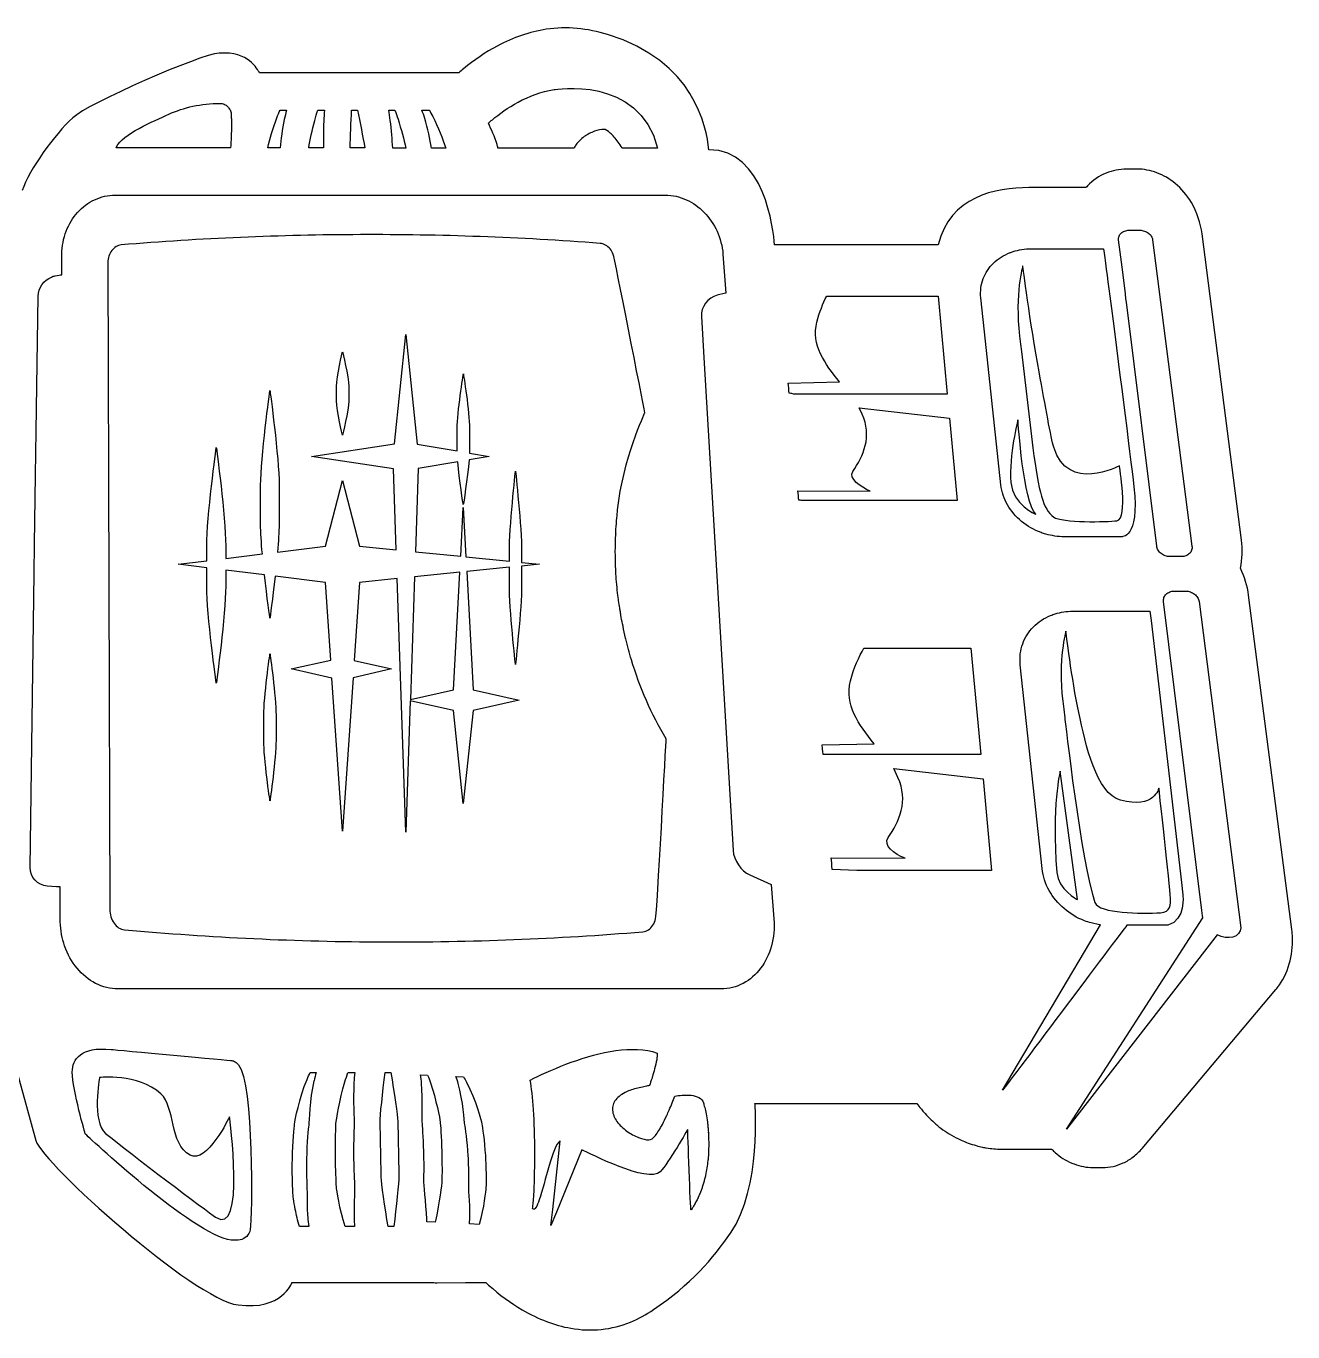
# Model space of a CAD drawing. Header units: millimetres. Extents: x -1172 to -29, y -862 to -38.
# Drawn here: x -182.1 to -103.9, y -492.5 to -411.8 of the extents above; entities that cross this region are included whole.
import ezdxf

# ---------------------------------------------------------------- set-up
doc = ezdxf.new("R2010")
doc.units = ezdxf.units.MM
doc.layers.add('Text', color=5, linetype='Continuous', lineweight=0, true_color=0x0000ff)

msp = doc.modelspace()

# ---------------------------------------------------------------- linework, layer by layer
at = {"layer": 'Text', "color": 5, "lineweight": 25, "true_color": 0x0000ff}
for points in [[(-155.395, -414.733), (-167.706, -414.733)], [(-166.436, -417.03), (-166.038, -417.03)], [(-164.112, -417.03), (-163.69, -417.03)], [(-162.024, -417.03), (-161.655, -417.03)], [(-159.724, -417.03), (-159.346, -417.03)], [(-157.681, -417.03), (-157.227, -417.03)], [(-169.5, -419.372), (-176.571, -419.37), (-176.571, -419.37)], [(-166.433, -419.372), (-167.205, -419.372), (-167.205, -419.372)], [(-163.757, -419.372), (-164.672, -419.372), (-164.672, -419.372)], [(-161.197, -419.372), (-162.114, -419.372), (-162.114, -419.372)], [(-158.663, -419.374), (-159.482, -419.374), (-159.482, -419.374)], [(-156.197, -419.375), (-157.08, -419.375), (-157.08, -419.375)], [(-148.268, -419.375), (-152.981, -419.375)], [(-143.116, -419.377), (-145.308, -419.377)], [(-113.498, -420.678), (-114.164, -420.678)], [(-116.656, -421.823), (-120.196, -421.823)], [(-176.62, -422.282), (-176.503, -422.282), (-176.503, -422.282)], [(-176.503, -422.282), (-142.65, -422.282)], [(-113.994, -424.459), (-113.328, -424.459)], [(-112.288, -443.986), (-114.162, -428.909), (-114.19, -428.7), (-114.225, -428.387), (-114.39, -427.052), (-114.546, -425.819), (-114.643, -425.05), (-114.643, -425.05)], [(-112.537, -425.05), (-110.108, -443.986)], [(-107.046, -443.608), (-109.488, -424.682)], [(-179.922, -427.222), (-179.922, -425.944)], [(-139.081, -425.944), (-138.898, -428.34)], [(-125.784, -425.358), (-135.891, -425.358)], [(-120.031, -425.6), (-115.567, -425.6)], [(-177.077, -426.457), (-176.963, -466.421)], [(-180.329, -427.276), (-180.087, -427.232)], [(-181.877, -463.851), (-181.627, -445.67), (-181.602, -443.866), (-181.543, -439.586), (-181.505, -436.871), (-181.391, -428.528)], [(-138.929, -428.346), (-139.443, -428.471)], [(-132.675, -428.537), (-125.781, -428.537), (-125.222, -434.586), (-125.222, -434.586)], [(-121.915, -440.195), (-122.867, -431.316), (-123.153, -428.636)], [(-140.414, -429.784), (-140.264, -432.321), (-138.455, -462.803)], [(-166.599, -444.346), (-163.642, -443.981), (-162.585, -439.92), (-161.529, -443.981), (-159.261, -444.21), (-159.429, -439.195), (-164.504, -438.435), (-159.376, -437.668), (-158.67, -430.899), (-157.965, -437.681), (-155.502, -438.101), (-155.502, -438.092), (-155.498, -438.092)], [(-120.756, -431.001), (-120.699, -431.49), (-120.646, -431.943), (-120.646, -431.948), (-119.941, -437.898)], [(-162.96, -434.299), (-162.96, -434.115)], [(-162.199, -434.115), (-162.199, -435)], [(-135.049, -433.905), (-131.884, -433.836)], [(-162.96, -435), (-162.96, -434.299), (-162.96, -434.299)], [(-125.222, -434.586), (-134.733, -434.586)], [(-130.49, -435.822), (-130.663, -435.436), (-125.086, -436.071), (-124.614, -441.17), (-134.15, -441.17)], [(-155.498, -438.092), (-155.498, -436.704)], [(-154.736, -436.704), (-154.736, -438.092)], [(-154.743, -438.228), (-153.519, -438.435), (-154.768, -438.648)], [(-155.466, -438.767), (-157.911, -439.182), (-158.084, -444.327), (-155.284, -444.611), (-155.123, -441.6), (-154.958, -444.643), (-152.278, -444.914), (-152.278, -444.319)], [(-167.642, -442.641), (-167.642, -440.22)], [(-166.5, -440.22), (-166.5, -442.641)], [(-134.448, -440.557), (-129.983, -440.58)], [(-145.703, -443.227), (-145.703, -443.236)], [(-114.466, -443.401), (-118.008, -443.401)], [(-170.97, -446.466), (-170.97, -445.32), (-172.737, -445.101), (-170.97, -444.884), (-170.97, -443.958)], [(-169.797, -443.958), (-169.797, -444.739), (-167.536, -444.46)], [(-151.518, -444.319), (-151.518, -444.99), (-150.424, -445.101), (-151.518, -445.211), (-151.518, -446.377)], [(-110.769, -444.63), (-111.462, -444.63)], [(-167.403, -445.758), (-169.797, -445.465), (-169.797, -446.466)], [(-152.278, -446.377), (-152.278, -445.289), (-154.908, -445.555), (-154.512, -452.854), (-151.675, -453.499), (-154.512, -454.146), (-155.123, -459.893), (-155.73, -454.146), (-158.395, -453.54), (-158.67, -461.658), (-159.201, -445.988), (-161.528, -446.222), (-161.859, -451.05), (-159.549, -451.576), (-161.933, -452.12), (-162.585, -461.61), (-163.234, -452.148), (-165.748, -451.576), (-163.312, -451.021), (-163.642, -446.222), (-166.749, -445.839)], [(-158.384, -453.459), (-155.721, -452.854), (-155.329, -445.598), (-158.128, -445.879), (-158.384, -453.459)], [(-111.193, -446.761), (-110.498, -446.761), (-110.498, -446.761)], [(-103.938, -467.681), (-106.609, -447.016)], [(-109.492, -466.499), (-111.864, -447.41)], [(-109.669, -447.41), (-107.081, -467.568)], [(-145.374, -448.363), (-145.374, -448.357)], [(-117.475, -448.009), (-112.704, -448.009), (-112.637, -448.585), (-110.764, -464.768), (-110.673, -465.545)], [(-130.376, -450.293), (-123.762, -450.293), (-123.157, -456.864), (-123.157, -456.864)], [(-119.364, -463.915), (-120.713, -451.309)], [(-118.089, -453.571), (-118.032, -454.06), (-117.969, -454.59), (-117.968, -454.595)], [(-167.449, -455.989), (-167.449, -454.427)], [(-166.688, -454.427), (-166.688, -455.989)], [(-132.954, -456.272), (-129.741, -456.202)], [(-123.157, -456.864), (-132.892, -456.86)], [(-128.276, -458.286), (-128.528, -457.725), (-123.016, -458.367), (-122.495, -464.026), (-130.803, -464.026), (-132.33, -463.978)], [(-117.18, -465.83), (-118.254, -457.885)], [(-132.392, -463.253), (-127.825, -463.276)], [(-137.422, -464.305), (-136.112, -464.896)], [(-180.257, -465.042), (-180.83, -464.996)], [(-180.028, -467.018), (-180.021, -465.031)], [(-136.097, -464.901), (-135.934, -467.018)], [(-108.56, -468.007), (-117.862, -480.016), (-109.428, -466.967)], [(-121.812, -477.608), (-115.757, -467.394), (-115.757, -467.394)], [(-111.603, -467.416), (-114.137, -467.416)], [(-139.207, -471.351), (-176.433, -471.351)], [(-113.194, -481.21), (-104.925, -471.378)], [(-186.629, -474.651), (-183.187, -474.651), (-181.53, -480.729)], [(-143.139, -475.314), (-143.139, -475.327)], [(-164.581, -476.525), (-164.21, -476.525)], [(-162.243, -476.525), (-161.824, -476.525)], [(-159.955, -476.525), (-159.595, -476.525)], [(-157.757, -476.657), (-157.327, -476.678)], [(-155.57, -476.765), (-155.11, -476.788)], [(-137.104, -478.428), (-127.099, -478.428)], [(-160.196, -483.014), (-160.203, -482.786), (-160.265, -479.565)], [(-159.168, -479.526), (-159.104, -482.786), (-159.097, -482.974)], [(-147.798, -481.298), (-149.367, -485.143), (-149.708, -485.979), (-149.6, -484.99), (-149.137, -480.745)], [(-139.957, -480.985), (-139.957, -480.994)], [(-121.911, -481.253), (-118.778, -481.253)], [(-116.243, -482.391), (-115.638, -482.391)], [(-164.773, -483.906), (-164.763, -484.938)], [(-140.647, -484.324), (-140.647, -484.317)], [(-156.856, -485.769), (-157.368, -485.743)], [(-164.671, -486.045), (-165.236, -486.045)], [(-161.836, -486.045), (-162.422, -486.045)], [(-159.414, -486.045), (-159.763, -486.045), (-159.764, -486.045)], [(-154.138, -485.903), (-154.734, -485.873)], [(-165.707, -489.499), (-156.997, -489.499)], [(-156.735, -489.514), (-154.99, -489.492)], [(-154.819, -489.499), (-153.733, -489.499)]]:
    msp.add_lwpolyline(points, dxfattribs=at)
for points in [[(-150.005, -412.035), (-151.014, -412.194), (-152.031, -412.539), (-153.021, -413.069)], [(-146.204, -412.363), (-147.452, -411.983), (-148.722, -411.84), (-150.005, -412.035)], [(-139.95, -419.477), (-140.109, -418.06), (-140.85, -413.997), (-146.204, -412.363)], [(-153.021, -413.069), (-153.743, -413.456), (-154.445, -413.933), (-155.113, -414.487)], [(-170.2, -413.51), (-171.371, -413.58), (-178.311, -416.624), (-179.246, -417.503)], [(-167.706, -414.733), (-167.872, -414.474), (-168.361, -413.397), (-170.2, -413.51)], [(-155.113, -414.487), (-155.211, -414.573), (-155.305, -414.652), (-155.395, -414.733)], [(-149.514, -415.763), (-149.514, -415.763), (-144.287, -414.831), (-143.116, -419.377)], [(-151.724, -416.535), (-151.08, -416.184), (-150.332, -415.892), (-149.514, -415.763)], [(-173.314, -417.286), (-172.383, -416.866), (-171.318, -416.614), (-170.143, -416.614)], [(-170.143, -416.614), (-170.056, -416.617), (-169.97, -416.638), (-169.894, -416.673)], [(-169.894, -416.673), (-169.816, -416.709), (-169.741, -416.755), (-169.68, -416.817)], [(-169.68, -416.817), (-169.617, -416.875), (-169.57, -416.947), (-169.532, -417.019)], [(-169.532, -417.019), (-169.491, -417.099), (-169.47, -417.178), (-169.465, -417.263)], [(-169.465, -417.263), (-169.458, -417.343), (-169.457, -417.429), (-169.455, -417.513)], [(-166.639, -417.508), (-166.575, -417.347), (-166.506, -417.187), (-166.436, -417.03)], [(-166.038, -417.03), (-166.091, -417.219), (-166.141, -417.41), (-166.183, -417.605)], [(-164.303, -417.68), (-164.244, -417.457), (-164.178, -417.242), (-164.112, -417.03)], [(-163.69, -417.03), (-163.713, -417.254), (-163.733, -417.489), (-163.743, -417.725)], [(-162.114, -419.372), (-162.094, -418.67), (-162.057, -417.778), (-162.024, -417.03)], [(-161.655, -417.03), (-161.505, -417.78), (-161.328, -418.675), (-161.197, -419.372)], [(-159.633, -417.664), (-159.66, -417.448), (-159.693, -417.237), (-159.724, -417.03)], [(-159.346, -417.03), (-159.278, -417.216), (-159.216, -417.401), (-159.155, -417.596)], [(-157.506, -417.541), (-157.56, -417.366), (-157.617, -417.196), (-157.681, -417.03)], [(-157.227, -417.03), (-157.155, -417.156), (-157.082, -417.29), (-157.014, -417.422)], [(-153.326, -417.625), (-152.914, -417.283), (-152.37, -416.882), (-151.724, -416.535)], [(-179.246, -417.503), (-180.375, -418.56), (-181.942, -420.696), (-182.37, -422.003)], [(-176.543, -419.301), (-176.192, -418.524), (-174.252, -417.71), (-173.314, -417.286)], [(-169.438, -417.972), (-169.45, -418.438), (-169.472, -418.906), (-169.5, -419.372)], [(-169.455, -417.513), (-169.448, -417.596), (-169.448, -417.682), (-169.445, -417.764)], [(-169.445, -417.764), (-169.445, -417.832), (-169.438, -417.903), (-169.438, -417.972)], [(-167.205, -419.372), (-167.071, -418.809), (-166.887, -418.146), (-166.639, -417.508)], [(-166.183, -417.605), (-166.311, -418.212), (-166.385, -418.835), (-166.433, -419.372)], [(-164.672, -419.372), (-164.581, -418.861), (-164.459, -418.264), (-164.303, -417.68)], [(-163.743, -417.725), (-163.771, -418.293), (-163.768, -418.872), (-163.757, -419.372)], [(-159.482, -419.374), (-159.516, -418.862), (-159.562, -418.258), (-159.633, -417.664)], [(-159.155, -417.596), (-158.957, -418.212), (-158.79, -418.848), (-158.663, -419.374)], [(-157.08, -419.375), (-157.177, -418.825), (-157.312, -418.173), (-157.506, -417.541)], [(-157.014, -417.422), (-156.67, -418.094), (-156.393, -418.803), (-156.197, -419.375)], [(-153.575, -417.843), (-153.498, -417.776), (-153.416, -417.702), (-153.326, -417.625)], [(-153.038, -419.155), (-153.187, -418.672), (-153.384, -418.222), (-153.575, -417.843)], [(-147.654, -418.673), (-147.85, -418.813), (-148.027, -418.981), (-148.155, -419.161)], [(-147.021, -418.342), (-147.235, -418.423), (-147.455, -418.536), (-147.654, -418.673)], [(-146.444, -418.222), (-146.607, -418.222), (-146.811, -418.264), (-147.021, -418.342)], [(-146.043, -418.449), (-146.194, -418.307), (-146.332, -418.222), (-146.444, -418.222)], [(-145.561, -419.013), (-145.732, -418.787), (-145.896, -418.59), (-146.043, -418.449)], [(-176.571, -419.37), (-176.562, -419.347), (-176.553, -419.325), (-176.543, -419.301)], [(-152.981, -419.375), (-153.001, -419.302), (-153.019, -419.227), (-153.038, -419.155)], [(-148.155, -419.161), (-148.203, -419.23), (-148.239, -419.301), (-148.268, -419.375)], [(-145.319, -419.364), (-145.398, -419.24), (-145.48, -419.124), (-145.561, -419.013)], [(-145.308, -419.377), (-145.308, -419.372), (-145.315, -419.367), (-145.319, -419.364)], [(-135.891, -425.358), (-135.97, -424.431), (-136.497, -419.477), (-139.95, -419.477)], [(-115.414, -420.925), (-115.847, -421.108), (-116.233, -421.375), (-116.56, -421.717)], [(-114.164, -420.678), (-114.591, -420.678), (-115.004, -420.762), (-115.414, -420.925)], [(-112.283, -420.899), (-112.681, -420.753), (-113.091, -420.678), (-113.498, -420.678)], [(-111.143, -421.567), (-111.488, -421.279), (-111.868, -421.059), (-112.283, -420.899)], [(-120.196, -421.823), (-122.235, -421.803), (-125.077, -422.389), (-125.784, -425.358)], [(-116.56, -421.717), (-116.589, -421.752), (-116.623, -421.789), (-116.656, -421.823)], [(-110.146, -422.751), (-110.417, -422.289), (-110.757, -421.887), (-111.143, -421.567)], [(-178.945, -423.35), (-178.647, -423.024), (-178.29, -422.755), (-177.899, -422.572)], [(-177.899, -422.572), (-177.504, -422.387), (-177.074, -422.282), (-176.62, -422.282)], [(-142.65, -422.282), (-142.195, -422.282), (-141.753, -422.387), (-141.348, -422.572)], [(-141.348, -422.572), (-140.94, -422.755), (-140.566, -423.024), (-140.244, -423.35)], [(-109.488, -424.682), (-109.575, -424.002), (-109.799, -423.338), (-110.146, -422.751)], [(-179.656, -424.517), (-179.487, -424.077), (-179.246, -423.684), (-178.945, -423.35)], [(-140.244, -423.35), (-139.922, -423.684), (-139.65, -424.077), (-139.449, -424.517)], [(-179.922, -425.944), (-179.914, -425.437), (-179.824, -424.955), (-179.656, -424.517)], [(-139.449, -424.517), (-139.248, -424.955), (-139.116, -425.437), (-139.081, -425.944)], [(-114.483, -424.631), (-114.423, -424.579), (-114.354, -424.536), (-114.267, -424.507)], [(-114.267, -424.507), (-114.187, -424.473), (-114.095, -424.459), (-113.994, -424.459)], [(-113.328, -424.459), (-113.23, -424.459), (-113.135, -424.473), (-113.046, -424.507)], [(-113.046, -424.507), (-112.956, -424.536), (-112.874, -424.579), (-112.8, -424.631)], [(-168.878, -424.898), (-171.344, -425.007), (-173.804, -425.159), (-176.255, -425.366)], [(-161.48, -424.73), (-163.95, -424.735), (-166.415, -424.792), (-168.878, -424.898)], [(-154.074, -424.851), (-156.543, -424.758), (-159.014, -424.721), (-161.48, -424.73)], [(-146.668, -425.27), (-149.133, -425.079), (-151.603, -424.941), (-154.074, -424.851)], [(-146.333, -425.371), (-146.44, -425.315), (-146.551, -425.278), (-146.668, -425.27)], [(-114.643, -425.05), (-114.654, -424.97), (-114.643, -424.893), (-114.612, -424.821)], [(-114.612, -424.821), (-114.588, -424.752), (-114.541, -424.687), (-114.483, -424.631)], [(-112.8, -424.631), (-112.729, -424.687), (-112.667, -424.752), (-112.623, -424.821)], [(-112.623, -424.821), (-112.578, -424.893), (-112.547, -424.97), (-112.537, -425.05)], [(-177.013, -426.053), (-177.056, -426.18), (-177.08, -426.315), (-177.077, -426.457)], [(-176.835, -425.715), (-176.909, -425.812), (-176.97, -425.928), (-177.013, -426.053)], [(-176.574, -425.471), (-176.672, -425.533), (-176.762, -425.617), (-176.835, -425.715)], [(-176.249, -425.366), (-176.366, -425.375), (-176.472, -425.413), (-176.574, -425.471)], [(-146.056, -425.611), (-146.137, -425.513), (-146.231, -425.43), (-146.333, -425.371)], [(-145.854, -425.952), (-145.905, -425.824), (-145.973, -425.709), (-146.056, -425.611)], [(-143.904, -435.735), (-144.058, -434.942), (-145.802, -426.079), (-145.854, -425.952)], [(-122.371, -426.486), (-122.087, -426.213), (-121.739, -425.995), (-121.343, -425.841)], [(-121.343, -425.841), (-121.285, -425.817), (-121.221, -425.799), (-121.159, -425.778)], [(-121.159, -425.778), (-120.811, -425.667), (-120.432, -425.6), (-120.031, -425.6)], [(-115.567, -425.6), (-115.48, -426.27), (-115.346, -427.31), (-115.185, -428.537)], [(-123.005, -427.45), (-122.869, -427.089), (-122.654, -426.761), (-122.371, -426.486)], [(-120.562, -426.661), (-120.562, -426.661), (-121.068, -428.368), (-120.756, -431.001)], [(-119.549, -433.215), (-120.11, -430.131), (-120.562, -426.661), (-120.562, -426.661)], [(-181.391, -428.528), (-181.383, -428.026), (-181.028, -427.541), (-180.565, -427.347)], [(-180.565, -427.347), (-180.488, -427.315), (-180.408, -427.292), (-180.329, -427.276)], [(-180.087, -427.232), (-180.03, -427.222), (-179.975, -427.222), (-179.922, -427.222)], [(-123.153, -428.636), (-123.196, -428.212), (-123.142, -427.812), (-123.005, -427.45)], [(-139.443, -428.471), (-140.01, -428.609), (-140.45, -429.201), (-140.414, -429.784)], [(-138.898, -428.34), (-138.91, -428.344), (-138.917, -428.344), (-138.929, -428.346)], [(-133.279, -430.134), (-133.119, -429.504), (-132.904, -428.976), (-132.675, -428.537)], [(-115.185, -428.537), (-114.683, -432.427), (-113.939, -438.228), (-113.7, -440.317)], [(-131.884, -433.836), (-132.788, -432.698), (-133.637, -431.544), (-133.279, -430.134)], [(-162.96, -434.115), (-162.96, -433.505), (-162.58, -431.969), (-162.58, -431.969)], [(-162.58, -431.969), (-162.58, -431.969), (-162.199, -433.49), (-162.199, -434.115)], [(-155.498, -436.704), (-155.498, -435.748), (-155.117, -433.338), (-155.117, -433.338)], [(-155.117, -433.338), (-155.117, -433.338), (-154.736, -435.724), (-154.736, -436.704)], [(-118.65, -437.868), (-118.818, -437.305), (-119.171, -435.299), (-119.549, -433.215)], [(-134.991, -434.537), (-135.011, -434.325), (-135.031, -434.115), (-135.049, -433.905)], [(-167.642, -440.22), (-167.642, -438.557), (-167.069, -434.358), (-167.069, -434.358)], [(-167.069, -434.358), (-167.069, -434.358), (-166.5, -438.513), (-166.5, -440.22)], [(-162.58, -437.116), (-162.58, -437.116), (-162.96, -435.623), (-162.96, -435)], [(-162.199, -435), (-162.199, -435.608), (-162.58, -437.116), (-162.58, -437.116)], [(-134.86, -434.545), (-134.86, -434.545), (-134.913, -434.545), (-134.991, -434.537)], [(-134.733, -434.586), (-134.807, -434.559), (-134.86, -434.545), (-134.86, -434.545)], [(-145.591, -441.742), (-145.274, -438.621), (-143.904, -435.735), (-143.904, -435.735)], [(-131.063, -439.364), (-130.416, -438.434), (-129.843, -437.182), (-130.49, -435.822)], [(-120.857, -436.167), (-120.857, -436.167), (-121.434, -438.364), (-121.295, -440.047)], [(-119.755, -442.014), (-120.532, -441.214), (-120.844, -436.439), (-120.857, -436.167)], [(-170.97, -443.958), (-170.97, -442.236), (-170.382, -437.883), (-170.382, -437.883)], [(-170.382, -437.883), (-170.382, -437.883), (-169.797, -442.191), (-169.797, -443.958)], [(-154.736, -438.092), (-154.736, -438.136), (-154.736, -438.182), (-154.743, -438.228)], [(-119.941, -437.898), (-119.557, -440.696), (-119.325, -441.676), (-118.65, -442.183)], [(-114.596, -439.013), (-114.596, -439.013), (-117.79, -440.733), (-118.65, -437.868)], [(-155.121, -441.416), (-155.121, -441.416), (-155.371, -439.872), (-155.466, -438.767)], [(-154.768, -438.648), (-154.854, -439.749), (-155.121, -441.416), (-155.121, -441.416)], [(-114.745, -442.409), (-114.033, -442.297), (-114.596, -439.013), (-114.596, -439.013)], [(-152.278, -444.319), (-152.278, -442.908), (-151.898, -439.339), (-151.898, -439.339)], [(-151.898, -439.339), (-151.898, -439.339), (-151.518, -442.87), (-151.518, -444.319)], [(-129.983, -440.58), (-130.565, -440.33), (-131.358, -439.795), (-131.063, -439.364)], [(-134.395, -441.134), (-134.414, -440.94), (-134.43, -440.751), (-134.448, -440.557)], [(-121.506, -441.433), (-121.724, -441.055), (-121.866, -440.632), (-121.915, -440.195)], [(-121.295, -440.047), (-121.183, -441.415), (-119.755, -442.014), (-119.755, -442.014)], [(-113.7, -440.317), (-113.323, -443.568), (-114.491, -443.392), (-114.466, -443.401)], [(-134.15, -441.17), (-134.201, -441.17), (-134.288, -441.159), (-134.395, -441.134)], [(-120.632, -442.455), (-120.986, -442.163), (-121.282, -441.818), (-121.506, -441.433)], [(-145.693, -442.94), (-145.682, -442.704), (-145.656, -442.475), (-145.636, -442.242)], [(-145.636, -442.242), (-145.62, -442.076), (-145.609, -441.908), (-145.591, -441.742)], [(-118.65, -442.183), (-118.18, -442.536), (-115.34, -442.503), (-114.745, -442.409)], [(-167.536, -444.46), (-167.598, -443.763), (-167.642, -443.112), (-167.642, -442.641)], [(-166.5, -442.641), (-166.5, -443.078), (-166.542, -443.688), (-166.599, -444.346)], [(-145.703, -443.032), (-145.696, -442.996), (-145.696, -442.965), (-145.693, -442.933)], [(-145.703, -443.236), (-145.703, -443.168), (-145.703, -443.098), (-145.703, -443.032)], [(-145.693, -442.933), (-145.693, -442.934), (-145.693, -442.937), (-145.693, -442.94)], [(-119.423, -443.146), (-119.868, -442.982), (-120.275, -442.747), (-120.632, -442.455)], [(-145.73, -444.147), (-145.73, -443.84), (-145.72, -443.532), (-145.703, -443.227)], [(-119.138, -443.236), (-119.235, -443.208), (-119.331, -443.18), (-119.423, -443.146)], [(-118.008, -443.401), (-118.399, -443.401), (-118.777, -443.342), (-119.138, -443.236)], [(-107.115, -445.35), (-106.992, -444.791), (-106.973, -444.161), (-107.046, -443.608)], [(-145.73, -444.486), (-145.737, -444.372), (-145.73, -444.26), (-145.73, -444.147)], [(-145.691, -445.695), (-145.717, -445.289), (-145.728, -444.885), (-145.73, -444.486)], [(-112.2, -444.238), (-112.245, -444.161), (-112.276, -444.077), (-112.288, -443.986)], [(-112.013, -444.441), (-112.087, -444.383), (-112.154, -444.314), (-112.2, -444.238)], [(-111.756, -444.578), (-111.852, -444.546), (-111.94, -444.499), (-112.013, -444.441)], [(-111.462, -444.63), (-111.563, -444.63), (-111.665, -444.612), (-111.756, -444.578)], [(-110.485, -444.578), (-110.571, -444.612), (-110.665, -444.63), (-110.769, -444.63)], [(-110.268, -444.441), (-110.328, -444.499), (-110.401, -444.546), (-110.485, -444.578)], [(-110.135, -444.238), (-110.16, -444.314), (-110.206, -444.383), (-110.268, -444.441)], [(-110.108, -443.986), (-110.096, -444.077), (-110.108, -444.161), (-110.135, -444.238)], [(-106.609, -447.016), (-106.683, -446.435), (-106.857, -445.864), (-107.115, -445.35)], [(-167.069, -448.426), (-167.069, -448.426), (-167.248, -447.169), (-167.403, -445.758)], [(-166.749, -445.839), (-166.903, -447.214), (-167.069, -448.426), (-167.069, -448.426)], [(-145.569, -447.031), (-145.624, -446.587), (-145.665, -446.141), (-145.691, -445.695)], [(-170.382, -452.462), (-170.382, -452.462), (-170.97, -448.235), (-170.97, -446.466)], [(-169.797, -446.466), (-169.797, -448.189), (-170.382, -452.462), (-170.382, -452.462)], [(-151.898, -451.294), (-151.898, -451.294), (-152.278, -447.825), (-152.278, -446.377)], [(-151.518, -446.377), (-151.518, -447.789), (-151.898, -451.294), (-151.898, -451.294)], [(-145.526, -447.336), (-145.538, -447.234), (-145.556, -447.132), (-145.569, -447.031)], [(-111.837, -447.156), (-111.808, -447.083), (-111.763, -447.012), (-111.7, -446.951)], [(-111.7, -446.951), (-111.641, -446.893), (-111.565, -446.847), (-111.482, -446.813)], [(-111.482, -446.813), (-111.395, -446.783), (-111.296, -446.761), (-111.193, -446.761)], [(-110.498, -446.761), (-110.393, -446.761), (-110.296, -446.783), (-110.201, -446.813)], [(-110.201, -446.813), (-110.108, -446.847), (-110.021, -446.893), (-109.947, -446.951)], [(-109.947, -446.951), (-109.872, -447.012), (-109.809, -447.082), (-109.761, -447.156)], [(-145.452, -447.825), (-145.481, -447.663), (-145.504, -447.497), (-145.526, -447.336)], [(-145.434, -447.939), (-145.441, -447.903), (-145.447, -447.864), (-145.452, -447.825)], [(-111.864, -447.41), (-111.874, -447.321), (-111.864, -447.234), (-111.837, -447.156)], [(-109.761, -447.156), (-109.713, -447.234), (-109.678, -447.321), (-109.669, -447.41)], [(-145.427, -447.986), (-145.434, -447.971), (-145.434, -447.957), (-145.434, -447.939)], [(-145.389, -448.249), (-145.401, -448.161), (-145.414, -448.077), (-145.427, -447.986)], [(-145.374, -448.357), (-145.381, -448.32), (-145.381, -448.284), (-145.389, -448.249)], [(-145.367, -448.383), (-145.367, -448.377), (-145.367, -448.369), (-145.374, -448.363)], [(-145.255, -448.924), (-145.289, -448.745), (-145.337, -448.565), (-145.367, -448.383)], [(-119.908, -448.973), (-119.612, -448.676), (-119.254, -448.434), (-118.84, -448.267)], [(-118.84, -448.267), (-118.747, -448.23), (-118.65, -448.197), (-118.554, -448.168)], [(-118.554, -448.168), (-118.218, -448.065), (-117.857, -448.009), (-117.475, -448.009)], [(-145.098, -449.668), (-145.159, -449.421), (-145.204, -449.173), (-145.255, -448.924)], [(-120.567, -450.02), (-120.428, -449.625), (-120.203, -449.272), (-119.908, -448.973)], [(-117.895, -449.232), (-117.895, -449.232), (-118.402, -450.938), (-118.089, -453.571)], [(-117.104, -454.256), (-117.531, -452.255), (-117.895, -449.232), (-117.895, -449.232)], [(-145.088, -449.713), (-145.095, -449.696), (-145.097, -449.681), (-145.098, -449.668)], [(-144.739, -451.004), (-144.867, -450.579), (-144.985, -450.148), (-145.088, -449.713)], [(-131.204, -452.318), (-130.992, -451.48), (-130.685, -450.811), (-130.376, -450.293)], [(-120.713, -451.309), (-120.766, -450.851), (-120.706, -450.417), (-120.567, -450.02)], [(-167.449, -454.427), (-167.449, -453.352), (-167.066, -450.638), (-167.066, -450.638)], [(-167.066, -450.638), (-167.066, -450.638), (-166.688, -453.324), (-166.688, -454.427)], [(-143.81, -453.523), (-144.167, -452.707), (-144.48, -451.866), (-144.739, -451.004)], [(-129.741, -456.202), (-130.688, -455.008), (-131.58, -453.798), (-131.204, -452.318)], [(-142.587, -455.901), (-143.043, -455.134), (-143.451, -454.342), (-143.81, -453.523)], [(-114.527, -459.686), (-116.004, -459.286), (-116.679, -456.257), (-117.104, -454.256)], [(-117.968, -454.595), (-117.968, -454.595), (-116.941, -463.678), (-116.103, -466.004)], [(-167.066, -459.727), (-167.066, -459.727), (-167.449, -457.091), (-167.449, -455.989)], [(-166.688, -455.989), (-166.688, -457.062), (-167.066, -459.727), (-167.066, -459.727)], [(-143.241, -467.024), (-143.165, -466.758), (-142.589, -455.923), (-142.587, -455.901)], [(-132.892, -456.86), (-132.892, -456.86), (-132.916, -456.638), (-132.954, -456.272)], [(-128.877, -462.001), (-128.2, -461.026), (-127.6, -459.713), (-128.276, -458.286)], [(-118.254, -457.885), (-118.254, -457.885), (-118.784, -460.025), (-118.461, -464.15)], [(-112.15, -458.936), (-112.15, -458.936), (-112.44, -460.254), (-114.527, -459.686)], [(-111.442, -465.732), (-111.466, -464.997), (-112.15, -458.936), (-112.15, -458.936)], [(-127.825, -463.276), (-128.525, -463.037), (-129.189, -462.454), (-128.877, -462.001)], [(-138.455, -462.803), (-138.419, -463.388), (-137.954, -464.064), (-137.422, -464.305)], [(-132.33, -463.978), (-132.33, -463.978), (-132.352, -463.703), (-132.392, -463.253)], [(-180.83, -464.996), (-181.414, -464.951), (-181.885, -464.435), (-181.877, -463.851)], [(-118.928, -465.272), (-119.16, -464.853), (-119.314, -464.396), (-119.364, -463.915)], [(-118.461, -464.15), (-118.382, -465.178), (-117.18, -465.83), (-117.18, -465.83)], [(-180.021, -465.031), (-180.097, -465.043), (-180.176, -465.049), (-180.257, -465.042)], [(-136.112, -464.896), (-136.105, -464.898), (-136.102, -464.9), (-136.097, -464.901)], [(-118.01, -466.384), (-118.383, -466.067), (-118.698, -465.689), (-118.928, -465.272)], [(-110.673, -465.545), (-110.673, -465.545), (-110.456, -467.071), (-111.603, -467.416)], [(-176.963, -466.421), (-176.963, -466.585), (-176.937, -466.744), (-176.894, -466.891)], [(-116.746, -467.139), (-117.212, -466.96), (-117.641, -466.703), (-118.01, -466.384)], [(-116.103, -466.004), (-115.848, -466.712), (-113.248, -466.697), (-112.049, -466.643)], [(-112.049, -466.643), (-111.415, -466.613), (-111.428, -466.12), (-111.442, -465.732)], [(-180.021, -467.212), (-180.021, -467.148), (-180.028, -467.083), (-180.028, -467.018)], [(-179.751, -468.697), (-179.911, -468.237), (-180.003, -467.735), (-180.021, -467.212)], [(-176.894, -466.891), (-176.847, -467.037), (-176.778, -467.171), (-176.696, -467.286)], [(-176.696, -467.286), (-176.616, -467.404), (-176.519, -467.499), (-176.412, -467.568)], [(-143.41, -467.411), (-143.335, -467.297), (-143.279, -467.165), (-143.241, -467.024)], [(-135.934, -467.018), (-135.889, -467.613), (-135.948, -468.181), (-136.087, -468.697)], [(-116.344, -467.268), (-116.481, -467.23), (-116.615, -467.19), (-116.746, -467.139)], [(-115.757, -467.394), (-115.757, -467.394), (-116.153, -467.318), (-116.344, -467.268)], [(-109.428, -466.967), (-109.428, -466.967), (-109.461, -466.749), (-109.492, -466.499)], [(-176.412, -467.568), (-176.303, -467.639), (-176.186, -467.681), (-176.061, -467.694)], [(-176.061, -467.694), (-173.404, -467.934), (-170.731, -468.117), (-168.058, -468.241)], [(-151.996, -468.304), (-149.329, -468.2), (-146.671, -468.036), (-144.025, -467.815)], [(-144.025, -467.815), (-143.899, -467.802), (-143.786, -467.758), (-143.681, -467.689)], [(-143.681, -467.689), (-143.578, -467.619), (-143.487, -467.526), (-143.41, -467.411)], [(-114.137, -467.416), (-114.643, -468.087), (-121.81, -477.646), (-121.812, -477.608)], [(-107.081, -467.568), (-107.107, -468.153), (-107.889, -468.37), (-108.56, -468.007)], [(-103.897, -468.169), (-103.904, -468.007), (-103.92, -467.845), (-103.938, -467.681)], [(-178.982, -470.073), (-179.306, -469.679), (-179.57, -469.214), (-179.751, -468.697)], [(-168.058, -468.241), (-165.384, -468.369), (-162.701, -468.436), (-160.025, -468.447)], [(-160.025, -468.447), (-157.345, -468.456), (-154.665, -468.409), (-151.996, -468.304)], [(-136.087, -468.697), (-136.229, -469.214), (-136.457, -469.679), (-136.756, -470.073)], [(-104.095, -469.81), (-103.944, -469.288), (-103.876, -468.735), (-103.897, -468.169)], [(-177.837, -471.006), (-178.269, -470.786), (-178.657, -470.468), (-178.982, -470.073)], [(-136.756, -470.073), (-137.049, -470.468), (-137.414, -470.786), (-137.83, -471.006)], [(-104.827, -471.259), (-104.5, -470.84), (-104.255, -470.354), (-104.095, -469.81)], [(-176.433, -471.351), (-176.93, -471.351), (-177.406, -471.226), (-177.837, -471.006)], [(-137.83, -471.006), (-138.246, -471.226), (-138.71, -471.351), (-139.207, -471.351)], [(-104.925, -471.378), (-104.891, -471.339), (-104.857, -471.299), (-104.827, -471.259)], [(-179.274, -476.493), (-179.274, -475.679), (-178.737, -474.907), (-176.881, -475.091)], [(-176.881, -475.091), (-176.541, -475.123), (-169.426, -475.775), (-169.426, -475.775)], [(-148.452, -475.885), (-147.57, -475.565), (-146.616, -475.292), (-145.699, -475.165)], [(-145.699, -475.165), (-144.782, -475.039), (-143.896, -475.053), (-143.139, -475.314)], [(-143.139, -475.327), (-143.139, -475.439), (-143.153, -475.572), (-143.175, -475.727)], [(-169.426, -475.775), (-169.355, -475.784), (-169.282, -475.812), (-169.21, -475.857)], [(-169.21, -475.857), (-169.142, -475.903), (-169.075, -475.967), (-169.016, -476.042)], [(-169.016, -476.042), (-168.058, -477.145), (-168.166, -485.529), (-168.284, -486.218)], [(-150.798, -476.894), (-150.153, -476.575), (-149.336, -476.204), (-148.452, -475.885)], [(-143.175, -475.727), (-143.207, -475.903), (-143.252, -476.096), (-143.303, -476.293)], [(-178.462, -480.33), (-178.462, -480.33), (-179.274, -477.626), (-179.274, -476.493)], [(-177.595, -476.826), (-177.595, -476.826), (-178.081, -479.566), (-177.22, -480.279)], [(-173.802, -477.839), (-175.238, -476.549), (-177.595, -476.826), (-177.595, -476.826)], [(-165.544, -479.725), (-165.51, -479.452), (-165.269, -478.137), (-164.77, -476.94)], [(-164.77, -476.94), (-164.709, -476.8), (-164.647, -476.661), (-164.581, -476.525)], [(-164.21, -476.525), (-164.259, -476.688), (-164.305, -476.855), (-164.344, -477.025)], [(-162.436, -477.091), (-162.379, -476.898), (-162.313, -476.709), (-162.245, -476.525)], [(-161.824, -476.525), (-161.846, -476.721), (-161.866, -476.922), (-161.877, -477.129)], [(-160.265, -479.565), (-160.273, -479.284), (-160.092, -477.695), (-159.955, -476.525)], [(-159.595, -476.525), (-159.412, -477.683), (-159.173, -479.245), (-159.168, -479.526)], [(-157.701, -477.186), (-157.713, -477.006), (-157.733, -476.829), (-157.757, -476.657)], [(-157.327, -476.678), (-157.266, -476.834), (-157.204, -476.994), (-157.149, -477.156)], [(-155.437, -477.195), (-155.478, -477.049), (-155.525, -476.905), (-155.576, -476.765)], [(-155.11, -476.788), (-155.042, -476.896), (-154.979, -477.008), (-154.92, -477.121)], [(-150.991, -476.989), (-150.926, -476.957), (-150.865, -476.925), (-150.798, -476.894)], [(-150.704, -481.581), (-150.704, -479.393), (-150.816, -477.935), (-150.991, -476.989)], [(-143.465, -476.86), (-143.521, -477.042), (-143.578, -477.202), (-143.623, -477.327)], [(-143.456, -476.826), (-143.456, -476.838), (-143.463, -476.849), (-143.465, -476.86)], [(-143.441, -476.769), (-143.45, -476.786), (-143.45, -476.807), (-143.456, -476.826)], [(-143.303, -476.293), (-143.344, -476.457), (-143.393, -476.616), (-143.441, -476.769)], [(-164.349, -477.025), (-164.624, -478.223), (-164.641, -479.515), (-164.674, -479.784)], [(-162.987, -479.687), (-162.971, -479.432), (-162.781, -478.223), (-162.436, -477.091)], [(-161.877, -477.129), (-161.938, -478.26), (-161.848, -479.455), (-161.861, -479.707)], [(-157.658, -479.592), (-157.678, -479.359), (-157.622, -478.243), (-157.701, -477.186)], [(-157.15, -477.156), (-156.793, -478.215), (-156.569, -479.343), (-156.549, -479.581)], [(-155.029, -479.758), (-155.073, -479.51), (-155.121, -478.31), (-155.437, -477.195)], [(-154.92, -477.121), (-154.331, -478.235), (-154.015, -479.452), (-153.973, -479.707)], [(-145.001, -477.695), (-145.158, -477.769), (-145.295, -477.845), (-145.411, -477.927)], [(-144.643, -477.565), (-144.774, -477.605), (-144.896, -477.646), (-145.001, -477.695)], [(-144.249, -477.456), (-144.376, -477.488), (-144.515, -477.524), (-144.643, -477.565)], [(-143.885, -477.375), (-143.994, -477.399), (-144.117, -477.425), (-144.249, -477.456)], [(-143.623, -477.327), (-143.686, -477.335), (-143.779, -477.354), (-143.885, -477.375)], [(-172, -481.631), (-173.287, -480.908), (-172.906, -478.646), (-173.802, -477.839)], [(-145.865, -478.506), (-145.899, -478.614), (-145.914, -478.732), (-145.904, -478.85)], [(-145.7, -478.197), (-145.776, -478.295), (-145.83, -478.398), (-145.865, -478.506)], [(-145.411, -477.927), (-145.529, -478.011), (-145.624, -478.101), (-145.7, -478.197)], [(-142.403, -478.844), (-142.272, -478.542), (-142.15, -478.24), (-142.05, -477.979)], [(-142.05, -477.979), (-141.927, -477.955), (-141.768, -477.931), (-141.592, -477.919)], [(-141.592, -477.919), (-141.419, -477.907), (-141.227, -477.906), (-141.049, -477.927)], [(-141.049, -477.927), (-140.871, -477.948), (-140.705, -477.987), (-140.568, -478.063)], [(-140.568, -478.063), (-140.436, -478.137), (-140.332, -478.241), (-140.291, -478.39)], [(-140.291, -478.39), (-140.268, -478.464), (-140.24, -478.56), (-140.211, -478.674)], [(-138.611, -486.445), (-136.677, -483.63), (-137.104, -478.428), (-137.104, -478.428)], [(-127.099, -478.428), (-127.016, -478.542), (-126.93, -478.649), (-126.848, -478.747)], [(-169.563, -479.265), (-169.563, -479.265), (-170.99, -482.198), (-172, -481.631)], [(-170.426, -485.459), (-168.548, -486.773), (-169.563, -479.265), (-169.563, -479.265)], [(-145.904, -478.85), (-145.89, -479.095), (-145.787, -479.336), (-145.629, -479.553)], [(-142.822, -479.724), (-142.732, -479.553), (-142.643, -479.366), (-142.557, -479.179)], [(-142.557, -479.179), (-142.504, -479.068), (-142.453, -478.955), (-142.403, -478.844)], [(-140.203, -478.674), (-140.178, -478.79), (-140.149, -478.924), (-140.123, -479.074)], [(-140.123, -479.074), (-140.094, -479.23), (-140.064, -479.399), (-140.041, -479.589)], [(-126.848, -478.747), (-126.813, -478.793), (-126.728, -478.895), (-126.689, -478.94)], [(-126.689, -478.94), (-126.447, -479.224), (-126.185, -479.486), (-125.927, -479.703)], [(-165.677, -481.83), (-165.66, -480.847), (-165.561, -479.862), (-165.544, -479.725)], [(-164.674, -479.784), (-164.692, -479.917), (-164.788, -480.878), (-164.805, -481.843)], [(-163.021, -481.621), (-163.033, -480.72), (-162.992, -479.813), (-162.987, -479.687)], [(-161.861, -479.707), (-161.87, -479.831), (-161.907, -480.725), (-161.897, -481.62)], [(-157.564, -481.379), (-157.583, -480.544), (-157.645, -479.712), (-157.658, -479.592)], [(-156.549, -479.581), (-156.537, -479.7), (-156.472, -480.544), (-156.452, -481.388)], [(-154.819, -481.667), (-154.869, -480.771), (-155.006, -479.881), (-155.029, -479.758)], [(-153.973, -479.707), (-153.947, -479.834), (-153.81, -480.745), (-153.76, -481.655)], [(-145.629, -479.553), (-145.469, -479.771), (-145.256, -479.97), (-145.022, -480.137)], [(-145.022, -480.137), (-144.788, -480.305), (-144.534, -480.44), (-144.294, -480.536)], [(-143.257, -480.409), (-143.114, -480.238), (-142.97, -479.995), (-142.822, -479.724)], [(-141.258, -480.034), (-141.258, -480.034), (-142.447, -482.12), (-142.963, -482.654)], [(-141.053, -485.025), (-141.098, -485.091), (-141.258, -480.034), (-141.258, -480.034)], [(-140.041, -479.589), (-140.029, -479.681), (-140.019, -479.792), (-140.01, -479.891)], [(-140.01, -479.891), (-140.003, -479.995), (-139.988, -480.088), (-139.981, -480.196)], [(-139.981, -480.196), (-139.981, -480.21), (-139.981, -480.225), (-139.981, -480.24)], [(-139.981, -480.24), (-139.981, -480.229), (-139.981, -480.217), (-139.981, -480.205)], [(-139.981, -480.205), (-139.981, -480.222), (-139.981, -480.243), (-139.981, -480.263)], [(-125.927, -479.703), (-125.863, -479.763), (-125.795, -479.824), (-125.741, -479.867)], [(-125.741, -479.867), (-125.413, -480.127), (-125.062, -480.354), (-124.684, -480.545)], [(-181.53, -480.729), (-181.084, -482.156), (-171.775, -490.527), (-169.039, -490.884)], [(-169.458, -486.873), (-171.824, -486.584), (-178.462, -480.33), (-178.462, -480.33)], [(-177.22, -480.279), (-175.678, -481.554), (-170.95, -485.091), (-170.426, -485.459)], [(-149.137, -480.745), (-149.619, -481.044), (-150.053, -483.294), (-150.426, -484.382)], [(-144.294, -480.536), (-144.057, -480.63), (-143.832, -480.684), (-143.656, -480.684)], [(-143.656, -480.684), (-143.531, -480.684), (-143.398, -480.579), (-143.257, -480.409)], [(-139.981, -480.263), (-139.973, -480.403), (-139.972, -480.556), (-139.965, -480.707)], [(-139.957, -480.994), (-139.957, -481.127), (-139.972, -481.271), (-139.976, -481.408)], [(-139.965, -480.707), (-139.965, -480.803), (-139.957, -480.888), (-139.957, -480.985)], [(-124.684, -480.545), (-124.59, -480.6), (-124.488, -480.646), (-124.37, -480.696)], [(-124.37, -480.696), (-124.082, -480.826), (-123.787, -480.938), (-123.44, -481.034)], [(-165.684, -482.786), (-165.691, -482.486), (-165.691, -482.16), (-165.677, -481.83)], [(-162.994, -482.786), (-163.007, -482.446), (-163.019, -482.036), (-163.021, -481.621)], [(-161.897, -481.62), (-161.897, -482.036), (-161.882, -482.446), (-161.87, -482.786)], [(-157.546, -482.63), (-157.546, -482.29), (-157.546, -481.837), (-157.564, -481.379)], [(-156.452, -481.388), (-156.438, -481.87), (-156.436, -482.346), (-156.437, -482.69)], [(-154.779, -482.767), (-154.786, -482.441), (-154.793, -482.056), (-154.819, -481.667)], [(-153.76, -481.655), (-153.731, -482.069), (-153.72, -482.478), (-153.716, -482.819)], [(-150.766, -484.086), (-150.728, -483.461), (-150.704, -482.64), (-150.704, -481.581)], [(-142.963, -482.654), (-143.699, -483.416), (-147.353, -481.48), (-147.798, -481.298)], [(-139.976, -481.408), (-139.984, -481.565), (-139.984, -481.717), (-139.998, -481.878)], [(-123.44, -481.034), (-123.303, -481.075), (-123.171, -481.11), (-123.059, -481.132)], [(-123.059, -481.132), (-122.973, -481.15), (-122.889, -481.166), (-122.818, -481.175)], [(-122.818, -481.175), (-122.491, -481.23), (-122.196, -481.253), (-121.911, -481.253)], [(-118.778, -481.253), (-118.767, -481.262), (-118.76, -481.271), (-118.754, -481.279)], [(-118.754, -481.279), (-118.7, -481.333), (-118.61, -481.418), (-118.557, -481.464)], [(-118.557, -481.464), (-118.256, -481.734), (-117.925, -481.946), (-117.54, -482.115)], [(-114.351, -482.106), (-114.14, -482.012), (-113.94, -481.889), (-113.743, -481.735)], [(-113.743, -481.735), (-113.539, -481.581), (-113.353, -481.401), (-113.194, -481.21)], [(-164.805, -481.843), (-164.813, -482.168), (-164.813, -482.491), (-164.805, -482.786)], [(-157.553, -483.167), (-157.553, -483.115), (-157.553, -482.909), (-157.546, -482.63)], [(-140.014, -481.958), (-140.046, -482.259), (-140.088, -482.565), (-140.157, -482.879)], [(-140.005, -481.907), (-140.012, -481.923), (-140.012, -481.941), (-140.014, -481.958)], [(-139.998, -481.878), (-140.005, -481.889), (-139.998, -481.9), (-140.005, -481.907)], [(-117.54, -482.115), (-117.487, -482.138), (-117.446, -482.153), (-117.389, -482.172)], [(-117.389, -482.172), (-117.005, -482.318), (-116.618, -482.391), (-116.243, -482.391)], [(-115.638, -482.391), (-115.419, -482.391), (-115.194, -482.367), (-114.981, -482.318)], [(-114.981, -482.318), (-114.763, -482.272), (-114.551, -482.199), (-114.351, -482.106)], [(-165.649, -483.934), (-165.656, -483.843), (-165.676, -483.374), (-165.684, -482.786)], [(-164.805, -482.786), (-164.798, -483.361), (-164.777, -483.817), (-164.773, -483.906)], [(-162.96, -483.557), (-162.967, -483.488), (-162.98, -483.186), (-162.994, -482.786)], [(-161.87, -482.786), (-161.856, -483.176), (-161.842, -483.467), (-161.836, -483.536)], [(-159.764, -486.045), (-159.949, -484.883), (-160.191, -483.294), (-160.196, -483.014)], [(-159.097, -482.974), (-159.09, -483.257), (-159.274, -484.872), (-159.414, -486.045)], [(-157.375, -485.584), (-157.437, -484.523), (-157.559, -483.401), (-157.553, -483.167)], [(-156.444, -483.191), (-156.451, -483.43), (-156.602, -484.549), (-156.82, -485.608)], [(-156.437, -482.69), (-156.437, -482.953), (-156.444, -483.14), (-156.444, -483.191)], [(-154.779, -483.581), (-154.779, -483.51), (-154.771, -483.191), (-154.779, -482.767)], [(-153.716, -482.819), (-153.709, -483.227), (-153.716, -483.534), (-153.724, -483.605)], [(-140.283, -483.361), (-140.306, -483.439), (-140.333, -483.517), (-140.36, -483.594)], [(-140.221, -483.12), (-140.24, -483.201), (-140.261, -483.28), (-140.283, -483.361)], [(-140.214, -483.1), (-140.214, -483.105), (-140.221, -483.113), (-140.221, -483.12)], [(-140.157, -482.879), (-140.173, -482.953), (-140.193, -483.025), (-140.214, -483.1)], [(-165.5, -484.988), (-165.596, -484.47), (-165.641, -484.073), (-165.649, -483.934)], [(-162.422, -486.045), (-162.777, -484.943), (-162.937, -483.802), (-162.96, -483.557)], [(-161.836, -483.536), (-161.816, -483.78), (-161.919, -484.941), (-161.836, -486.045)], [(-154.734, -485.873), (-154.672, -484.844), (-154.796, -483.808), (-154.779, -483.581)], [(-153.724, -483.605), (-153.743, -483.837), (-153.835, -484.86), (-154.138, -485.903)], [(-150.841, -484.927), (-150.812, -484.699), (-150.786, -484.421), (-150.766, -484.086)], [(-140.59, -484.187), (-140.606, -484.227), (-140.622, -484.267), (-140.64, -484.309)], [(-140.579, -484.165), (-140.579, -484.172), (-140.587, -484.18), (-140.59, -484.187)], [(-140.554, -484.104), (-140.561, -484.125), (-140.569, -484.145), (-140.579, -484.165)], [(-140.445, -483.846), (-140.48, -483.934), (-140.516, -484.018), (-140.554, -484.104)], [(-140.431, -483.804), (-140.431, -483.815), (-140.439, -483.833), (-140.445, -483.846)], [(-140.36, -483.594), (-140.381, -483.663), (-140.405, -483.732), (-140.431, -483.804)], [(-165.236, -486.045), (-165.357, -485.671), (-165.436, -485.304), (-165.5, -484.988)], [(-164.763, -484.938), (-164.75, -485.271), (-164.732, -485.658), (-164.671, -486.045)], [(-150.827, -484.94), (-150.834, -484.935), (-150.836, -484.933), (-150.841, -484.927)], [(-150.426, -484.382), (-150.568, -484.802), (-150.704, -485.049), (-150.827, -484.94)], [(-140.988, -484.925), (-141.01, -484.957), (-141.031, -484.991), (-141.053, -485.025)], [(-140.892, -484.779), (-140.921, -484.829), (-140.955, -484.878), (-140.988, -484.925)], [(-140.771, -484.556), (-140.813, -484.631), (-140.85, -484.704), (-140.892, -484.779)], [(-140.647, -484.317), (-140.689, -484.406), (-140.738, -484.49), (-140.784, -484.578)], [(-140.784, -484.578), (-140.777, -484.571), (-140.774, -484.564), (-140.771, -484.556)], [(-140.64, -484.309), (-140.64, -484.315), (-140.647, -484.318), (-140.647, -484.324)], [(-157.368, -485.743), (-157.368, -485.69), (-157.375, -485.638), (-157.375, -485.584)], [(-156.82, -485.608), (-156.831, -485.663), (-156.845, -485.715), (-156.856, -485.769)], [(-168.284, -486.218), (-168.346, -486.573), (-168.6, -486.797), (-168.908, -486.862)], [(-143.374, -491.173), (-141.095, -489.656), (-139.66, -487.976), (-138.611, -486.445)], [(-168.908, -486.862), (-169.006, -486.881), (-169.458, -486.873), (-169.458, -486.873)], [(-169.039, -490.884), (-166.301, -491.242), (-165.707, -489.499), (-165.707, -489.499)], [(-156.997, -489.499), (-156.911, -489.507), (-156.822, -489.514), (-156.735, -489.514)], [(-154.99, -489.492), (-154.935, -489.497), (-154.877, -489.499), (-154.819, -489.499)], [(-153.733, -489.499), (-153.676, -489.549), (-153.617, -489.606), (-153.558, -489.658)], [(-153.558, -489.658), (-152.89, -490.253), (-152.191, -490.765), (-151.478, -491.181)], [(-151.478, -491.181), (-150.484, -491.767), (-149.476, -492.151), (-148.489, -492.323)], [(-144.8, -491.942), (-144.29, -491.735), (-143.82, -491.468), (-143.374, -491.173)], [(-148.489, -492.323), (-147.205, -492.549), (-145.96, -492.421), (-144.8, -491.942)]]:
    msp.add_open_spline(points, degree=3, dxfattribs=at)

doc.saveas('drawing.dxf')
